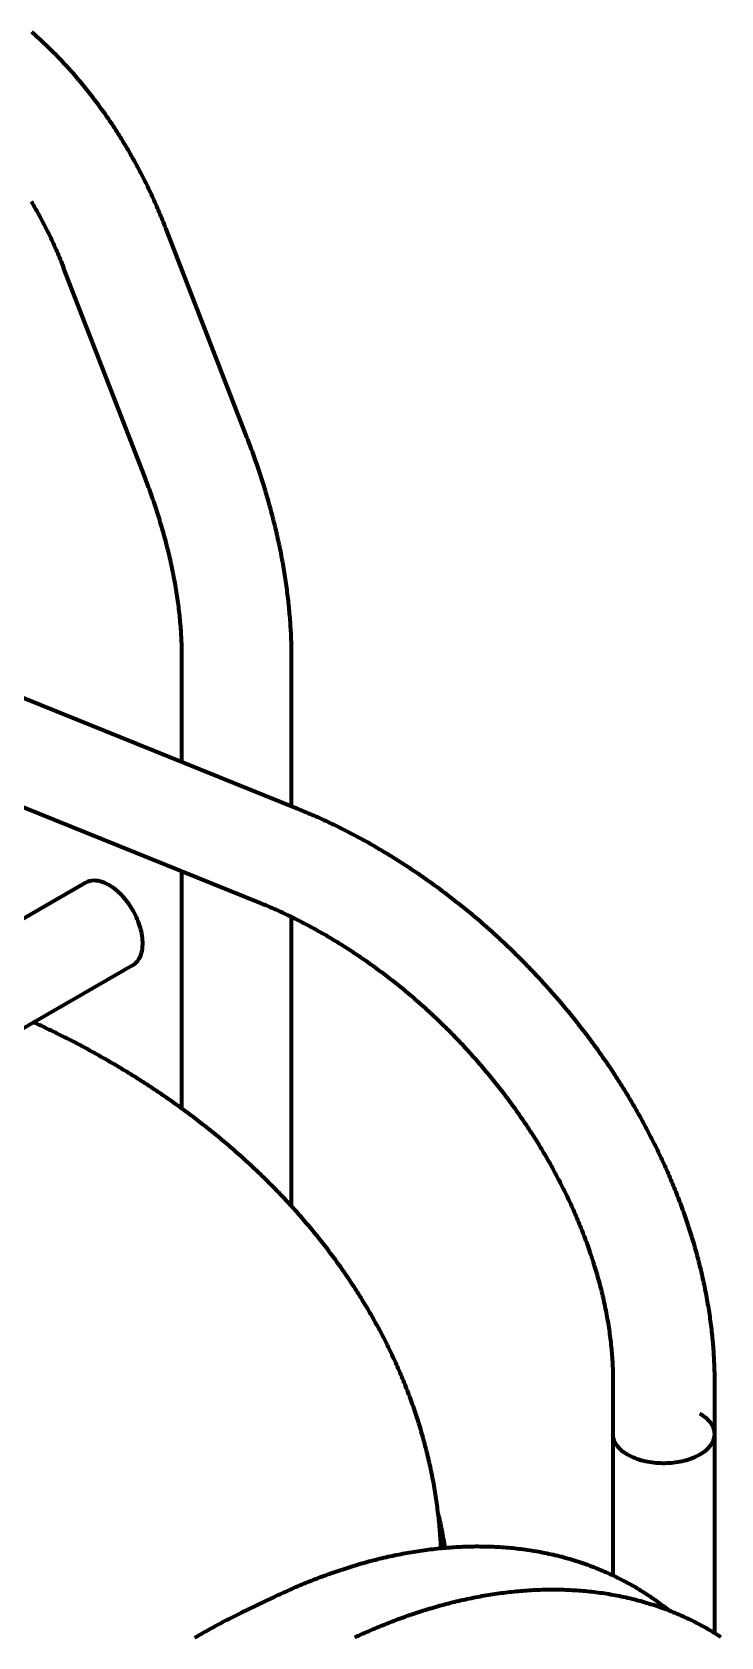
# Model space of a CAD drawing. Header units: millimetres. Extents: x 0 to 2382, y 0 to 420.
# Drawn here: x 335.87 to 351.82, y 129 to 166.19 of the extents above; entities that cross this region are included whole.
import ezdxf

# ---------------------------------------------------------------- set-up
doc = ezdxf.new("R2010")
doc.units = ezdxf.units.MM
doc.layers.add('01-VISIBLE', color=7, linetype='CONTINUOUS', lineweight=70)

msp = doc.modelspace()

# ---------------------------------------------------------------- linework, layer by layer
at = {"layer": '01-VISIBLE'}
for p, q in [((340.849, 156.802), (338.968, 161.65)), ((338.481, 155.884), (336.6, 160.732)), ((339.342, 149.281), (339.342, 151.713)), ((341.882, 148.254), (341.882, 151.713)), ((334.309, 151.318), (342.036, 148.191)), ((333.427, 149.139), (341.155, 146.013)), ((339.342, 141.245), (339.342, 146.746)), ((337.107, 146.477), (333.996, 144.681)), ((341.882, 138.98), (341.882, 145.688)), ((338.207, 144.572), (335.096, 142.776)), ((349.323, 134.926), (349.323, 133.703)), ((351.673, 134.926), (351.673, 133.703)), ((349.323, 133.703), (349.323, 130.431)), ((351.673, 133.703), (351.673, 129.097)), ((340.717, 129.563), (341.436, 129.91))]:
    msp.add_line(p, q, dxfattribs=at)
for points in [[(338.968, 161.65), (338.95, 161.697), (338.931, 161.744), (338.913, 161.79), (338.894, 161.836), (338.875, 161.883), (338.856, 161.929), (338.837, 161.975), (338.818, 162.021), (338.798, 162.067), (338.778, 162.113), (338.758, 162.159), (338.738, 162.205), (338.718, 162.251), (338.697, 162.296), (338.677, 162.342), (338.656, 162.387), (338.635, 162.433), (338.613, 162.478), (338.592, 162.523), (338.571, 162.568), (338.549, 162.613), (338.527, 162.658), (338.505, 162.703), (338.482, 162.748), (338.46, 162.793), (338.437, 162.837), (338.415, 162.882), (338.392, 162.926), (338.368, 162.97), (338.345, 163.015), (338.322, 163.059), (338.298, 163.103), (338.274, 163.147), (338.25, 163.191), (338.226, 163.234), (338.201, 163.278), (338.177, 163.322), (338.152, 163.365), (338.127, 163.408), (338.102, 163.452), (338.076, 163.495), (338.051, 163.538), (338.025, 163.581), (337.999, 163.624), (337.973, 163.666), (337.947, 163.709), (337.921, 163.751), (337.894, 163.794), (337.868, 163.836), (337.841, 163.878), (337.814, 163.92), (337.786, 163.962), (337.759, 164.004), (337.731, 164.046), (337.703, 164.087), (337.675, 164.129), (337.647, 164.17), (337.619, 164.211), (337.59, 164.252), (337.562, 164.293), (337.533, 164.334), (337.504, 164.375), (337.475, 164.415), (337.445, 164.456), (337.416, 164.496), (337.386, 164.536), (337.356, 164.577), (337.326, 164.616), (337.295, 164.656), (337.265, 164.696), (337.234, 164.735), (337.203, 164.775), (337.172, 164.814), (337.141, 164.853), (337.11, 164.892), (337.078, 164.931), (337.047, 164.97), (337.015, 165.008), (336.983, 165.047), (336.951, 165.085), (336.918, 165.123), (336.886, 165.161), (336.853, 165.199), (336.82, 165.236), (336.787, 165.274), (336.754, 165.311), (336.72, 165.348), (336.686, 165.386), (336.653, 165.422), (336.619, 165.459), (336.585, 165.496), (336.55, 165.532), (336.516, 165.568), (336.481, 165.604), (336.446, 165.64), (336.411, 165.676), (336.376, 165.712), (336.341, 165.747), (336.305, 165.782), (336.27, 165.817), (336.234, 165.852), (336.198, 165.887), (336.161, 165.921), (336.125, 165.956), (336.089, 165.99), (336.052, 166.024), (336.015, 166.058), (335.978, 166.091), (335.941, 166.125), (335.903, 166.158), (335.866, 166.191)], [(335.854, 162.263), (335.88, 162.22), (335.905, 162.176), (335.93, 162.133), (335.955, 162.09), (335.98, 162.046), (336.005, 162.002), (336.029, 161.958), (336.053, 161.914), (336.077, 161.87), (336.1, 161.826), (336.124, 161.782), (336.147, 161.737), (336.17, 161.693), (336.193, 161.648), (336.215, 161.603), (336.237, 161.558), (336.259, 161.513), (336.281, 161.468), (336.303, 161.423), (336.324, 161.377), (336.345, 161.332), (336.366, 161.286), (336.387, 161.241), (336.407, 161.195), (336.428, 161.149), (336.448, 161.103), (336.468, 161.057), (336.487, 161.011), (336.507, 160.964), (336.526, 160.918), (336.545, 160.872), (336.563, 160.825), (336.582, 160.778), (336.6, 160.732)], [(341.882, 151.713), (341.882, 151.764), (341.882, 151.814), (341.881, 151.864), (341.881, 151.914), (341.88, 151.964), (341.878, 152.015), (341.877, 152.065), (341.875, 152.115), (341.873, 152.165), (341.871, 152.215), (341.869, 152.266), (341.866, 152.316), (341.863, 152.366), (341.86, 152.416), (341.857, 152.466), (341.853, 152.516), (341.85, 152.566), (341.846, 152.616), (341.842, 152.666), (341.837, 152.716), (341.833, 152.766), (341.828, 152.816), (341.823, 152.866), (341.818, 152.916), (341.813, 152.966), (341.807, 153.016), (341.802, 153.066), (341.796, 153.116), (341.79, 153.166), (341.783, 153.215), (341.777, 153.265), (341.77, 153.315), (341.763, 153.365), (341.756, 153.414), (341.749, 153.464), (341.742, 153.514), (341.734, 153.563), (341.726, 153.613), (341.718, 153.663), (341.71, 153.712), (341.702, 153.762), (341.693, 153.811), (341.685, 153.861), (341.676, 153.91), (341.667, 153.959), (341.657, 154.009), (341.648, 154.058), (341.638, 154.107), (341.629, 154.157), (341.619, 154.206), (341.609, 154.255), (341.598, 154.304), (341.588, 154.353), (341.577, 154.402), (341.566, 154.451), (341.556, 154.5), (341.544, 154.549), (341.533, 154.598), (341.522, 154.647), (341.51, 154.696), (341.498, 154.745), (341.486, 154.794), (341.474, 154.842), (341.462, 154.891), (341.45, 154.94), (341.437, 154.988), (341.424, 155.037), (341.412, 155.085), (341.398, 155.134), (341.385, 155.182), (341.372, 155.231), (341.358, 155.279), (341.345, 155.327), (341.331, 155.376), (341.317, 155.424), (341.303, 155.472), (341.289, 155.52), (341.274, 155.568), (341.26, 155.616), (341.245, 155.664), (341.23, 155.712), (341.215, 155.76), (341.2, 155.808), (341.185, 155.856), (341.169, 155.904), (341.154, 155.952), (341.138, 155.999), (341.122, 156.047), (341.106, 156.094), (341.09, 156.142), (341.074, 156.189), (341.057, 156.237), (341.041, 156.284), (341.024, 156.332), (341.007, 156.379), (340.99, 156.426), (340.973, 156.473), (340.956, 156.52), (340.938, 156.568), (340.921, 156.615), (340.903, 156.662), (340.885, 156.709), (340.867, 156.755), (340.849, 156.802)], [(339.342, 151.713), (339.342, 151.764), (339.342, 151.814), (339.341, 151.865), (339.34, 151.915), (339.339, 151.965), (339.337, 152.016), (339.335, 152.066), (339.333, 152.116), (339.33, 152.167), (339.327, 152.217), (339.324, 152.267), (339.321, 152.317), (339.317, 152.368), (339.314, 152.418), (339.309, 152.468), (339.305, 152.518), (339.3, 152.568), (339.295, 152.619), (339.29, 152.669), (339.285, 152.719), (339.279, 152.769), (339.273, 152.819), (339.267, 152.869), (339.261, 152.919), (339.254, 152.969), (339.247, 153.019), (339.24, 153.068), (339.233, 153.118), (339.225, 153.168), (339.217, 153.218), (339.209, 153.268), (339.201, 153.317), (339.192, 153.367), (339.184, 153.417), (339.175, 153.466), (339.166, 153.516), (339.156, 153.565), (339.147, 153.615), (339.137, 153.664), (339.127, 153.713), (339.117, 153.763), (339.106, 153.812), (339.096, 153.861), (339.085, 153.91), (339.074, 153.96), (339.062, 154.009), (339.051, 154.058), (339.039, 154.107), (339.028, 154.156), (339.016, 154.205), (339.003, 154.254), (338.991, 154.302), (338.978, 154.351), (338.966, 154.4), (338.953, 154.449), (338.939, 154.497), (338.926, 154.546), (338.913, 154.594), (338.899, 154.643), (338.885, 154.691), (338.871, 154.739), (338.857, 154.788), (338.842, 154.836), (338.828, 154.884), (338.813, 154.932), (338.798, 154.981), (338.783, 155.029), (338.767, 155.077), (338.752, 155.124), (338.736, 155.172), (338.72, 155.22), (338.704, 155.268), (338.688, 155.316), (338.672, 155.363), (338.655, 155.411), (338.639, 155.458), (338.622, 155.506), (338.605, 155.553), (338.588, 155.601), (338.57, 155.648), (338.553, 155.695), (338.535, 155.742), (338.517, 155.789), (338.499, 155.837), (338.481, 155.884)], [(342.036, 148.191), (342.083, 148.172), (342.129, 148.153), (342.175, 148.134), (342.222, 148.115), (342.268, 148.095), (342.314, 148.075), (342.36, 148.056), (342.406, 148.035), (342.452, 148.015), (342.497, 147.995), (342.543, 147.974), (342.589, 147.953), (342.634, 147.933), (342.68, 147.911), (342.725, 147.89), (342.77, 147.869), (342.816, 147.847), (342.861, 147.826), (342.906, 147.804), (342.951, 147.782), (342.996, 147.759), (343.041, 147.737), (343.085, 147.715), (343.13, 147.692), (343.175, 147.669), (343.219, 147.646), (343.264, 147.623), (343.308, 147.6), (343.352, 147.576), (343.397, 147.553), (343.441, 147.529), (343.485, 147.505), (343.529, 147.481), (343.573, 147.457), (343.616, 147.432), (343.66, 147.408), (343.704, 147.383), (343.747, 147.358), (343.791, 147.334), (343.834, 147.308), (343.878, 147.283), (343.921, 147.258), (343.964, 147.232), (344.007, 147.207), (344.05, 147.181), (344.093, 147.155), (344.136, 147.129), (344.178, 147.103), (344.221, 147.076), (344.264, 147.05), (344.306, 147.023), (344.348, 146.997), (344.391, 146.97), (344.433, 146.943), (344.475, 146.915), (344.517, 146.888), (344.559, 146.861), (344.601, 146.833), (344.643, 146.805), (344.684, 146.778), (344.726, 146.75), (344.767, 146.721), (344.809, 146.693), (344.85, 146.665), (344.891, 146.636), (344.932, 146.608), (344.973, 146.579), (345.014, 146.55), (345.055, 146.521), (345.096, 146.492), (345.137, 146.463), (345.177, 146.433), (345.218, 146.404), (345.258, 146.374), (345.298, 146.344), (345.339, 146.314), (345.379, 146.284), (345.419, 146.254), (345.459, 146.224), (345.499, 146.194), (345.538, 146.163), (345.578, 146.132), (345.618, 146.102), (345.657, 146.071), (345.696, 146.04), (345.736, 146.009), (345.775, 145.977), (345.814, 145.946), (345.853, 145.915), (345.892, 145.883), (345.931, 145.851), (345.969, 145.82), (346.008, 145.788), (346.047, 145.756), (346.085, 145.723), (346.123, 145.691), (346.162, 145.659), (346.2, 145.626), (346.238, 145.594), (346.276, 145.561), (346.314, 145.528), (346.351, 145.495), (346.389, 145.462), (346.426, 145.429), (346.464, 145.395), (346.501, 145.362), (346.539, 145.328), (346.576, 145.295), (346.613, 145.261), (346.65, 145.227), (346.686, 145.193), (346.723, 145.159), (346.76, 145.125), (346.796, 145.091), (346.833, 145.056), (346.869, 145.022), (346.905, 144.987), (346.942, 144.952), (346.978, 144.918), (347.013, 144.883), (347.049, 144.848), (347.085, 144.812), (347.121, 144.777), (347.156, 144.742), (347.192, 144.706), (347.227, 144.671), (347.262, 144.635), (347.297, 144.599), (347.332, 144.563), (347.367, 144.527), (347.402, 144.491), (347.436, 144.455), (347.471, 144.419), (347.505, 144.382), (347.54, 144.346), (347.574, 144.309), (347.608, 144.273), (347.642, 144.236), (347.676, 144.199), (347.71, 144.162), (347.744, 144.125), (347.777, 144.088), (347.811, 144.05), (347.844, 144.013), (347.877, 143.976), (347.911, 143.938), (347.944, 143.9), (347.976, 143.862), (348.009, 143.825), (348.042, 143.787), (348.075, 143.749), (348.107, 143.71), (348.139, 143.672), (348.172, 143.634), (348.204, 143.595), (348.236, 143.557), (348.268, 143.518), (348.3, 143.479), (348.331, 143.441), (348.363, 143.402), (348.394, 143.363), (348.426, 143.324), (348.457, 143.284), (348.488, 143.245), (348.519, 143.206), (348.55, 143.166), (348.581, 143.127), (348.611, 143.087), (348.642, 143.047), (348.672, 143.007), (348.702, 142.967), (348.733, 142.927), (348.763, 142.887), (348.793, 142.847), (348.822, 142.807), (348.852, 142.766), (348.882, 142.726), (348.911, 142.685), (348.94, 142.645), (348.97, 142.604), (348.999, 142.563), (349.028, 142.522), (349.056, 142.481), (349.085, 142.44), (349.114, 142.399), (349.142, 142.358), (349.171, 142.317), (349.199, 142.275), (349.227, 142.234), (349.255, 142.192), (349.283, 142.15), (349.31, 142.109), (349.338, 142.067), (349.365, 142.025), (349.393, 141.983), (349.42, 141.941), (349.447, 141.898), (349.474, 141.856), (349.501, 141.814), (349.527, 141.771), (349.554, 141.729), (349.58, 141.686), (349.606, 141.644), (349.633, 141.601), (349.659, 141.558), (349.684, 141.515), (349.71, 141.472), (349.736, 141.429), (349.761, 141.386), (349.787, 141.343), (349.812, 141.299), (349.837, 141.256), (349.862, 141.212), (349.886, 141.169), (349.911, 141.125), (349.936, 141.081), (349.96, 141.038), (349.984, 140.994), (350.008, 140.95), (350.032, 140.906), (350.056, 140.862), (350.08, 140.818), (350.103, 140.773), (350.127, 140.729), (350.15, 140.685), (350.173, 140.64), (350.196, 140.595), (350.219, 140.551), (350.241, 140.506), (350.264, 140.461), (350.286, 140.416), (350.308, 140.372), (350.33, 140.327), (350.352, 140.281), (350.374, 140.236), (350.396, 140.191), (350.417, 140.146), (350.438, 140.1), (350.459, 140.055), (350.48, 140.01), (350.501, 139.964), (350.522, 139.918), (350.543, 139.873), (350.563, 139.827), (350.583, 139.781), (350.603, 139.735), (350.623, 139.689), (350.643, 139.643), (350.662, 139.597), (350.682, 139.551), (350.701, 139.504), (350.72, 139.458), (350.739, 139.412), (350.758, 139.365), (350.777, 139.319), (350.795, 139.272), (350.813, 139.225), (350.831, 139.179), (350.849, 139.132), (350.867, 139.085), (350.885, 139.038), (350.902, 138.991), (350.92, 138.944), (350.937, 138.897), (350.954, 138.85), (350.97, 138.803), (350.987, 138.755), (351.003, 138.708), (351.02, 138.661), (351.036, 138.613), (351.052, 138.566), (351.067, 138.518), (351.083, 138.47), (351.098, 138.423), (351.113, 138.375), (351.128, 138.327), (351.143, 138.279), (351.158, 138.231), (351.172, 138.183), (351.187, 138.135), (351.201, 138.087), (351.215, 138.039), (351.228, 137.991), (351.242, 137.943), (351.255, 137.894), (351.268, 137.846), (351.281, 137.797), (351.294, 137.749), (351.307, 137.701), (351.319, 137.652), (351.331, 137.603), (351.343, 137.555), (351.355, 137.506), (351.367, 137.457), (351.378, 137.408), (351.389, 137.36), (351.4, 137.311), (351.411, 137.262), (351.422, 137.213), (351.432, 137.164), (351.442, 137.115), (351.452, 137.066), (351.462, 137.016), (351.472, 136.967), (351.481, 136.918), (351.49, 136.869), (351.499, 136.819), (351.508, 136.77), (351.516, 136.721), (351.525, 136.671), (351.533, 136.622), (351.541, 136.572), (351.548, 136.523), (351.556, 136.473), (351.563, 136.424), (351.57, 136.374), (351.577, 136.324), (351.584, 136.275), (351.59, 136.225), (351.596, 136.175), (351.602, 136.126), (351.608, 136.076), (351.613, 136.026), (351.618, 135.976), (351.623, 135.926), (351.628, 135.876), (351.633, 135.826), (351.637, 135.776), (351.641, 135.727), (351.645, 135.677), (351.648, 135.627), (351.652, 135.577), (351.655, 135.527), (351.658, 135.476), (351.66, 135.426), (351.663, 135.376), (351.665, 135.326), (351.667, 135.276), (351.668, 135.226), (351.67, 135.176), (351.671, 135.126), (351.672, 135.076), (351.672, 135.026), (351.673, 134.976), (351.673, 134.926)], [(337.549, 146.476), (337.501, 146.494), (337.453, 146.509), (337.403, 146.52), (337.352, 146.527), (337.302, 146.529), (337.251, 146.525), (337.201, 146.515), (337.153, 146.499), (337.107, 146.477)], [(338.207, 144.572), (338.249, 144.6), (338.286, 144.633), (338.319, 144.671), (338.348, 144.713), (338.372, 144.757), (338.391, 144.804), (338.407, 144.852), (338.418, 144.901), (338.427, 144.95), (338.432, 145), (338.435, 145.051), (338.435, 145.101), (338.432, 145.151), (338.428, 145.201), (338.421, 145.251), (338.413, 145.301), (338.403, 145.35), (338.391, 145.399), (338.377, 145.448), (338.362, 145.496), (338.346, 145.544), (338.328, 145.591), (338.309, 145.637), (338.289, 145.683), (338.267, 145.729), (338.245, 145.774), (338.221, 145.818), (338.195, 145.862), (338.169, 145.905), (338.142, 145.947), (338.113, 145.988), (338.084, 146.029), (338.053, 146.069), (338.021, 146.108), (337.988, 146.146), (337.954, 146.183), (337.919, 146.219), (337.882, 146.254), (337.845, 146.288), (337.806, 146.32), (337.766, 146.351), (337.725, 146.38), (337.683, 146.407), (337.639, 146.433), (337.595, 146.456), (337.549, 146.476)], [(341.155, 146.013), (341.201, 145.994), (341.248, 145.975), (341.294, 145.956), (341.34, 145.936), (341.386, 145.917), (341.432, 145.897), (341.477, 145.877), (341.523, 145.856), (341.569, 145.836), (341.614, 145.815), (341.66, 145.794), (341.705, 145.773), (341.75, 145.752), (341.795, 145.73), (341.84, 145.709), (341.885, 145.687), (341.93, 145.665), (341.975, 145.642), (342.02, 145.62), (342.064, 145.597), (342.109, 145.575), (342.153, 145.552), (342.198, 145.528), (342.242, 145.505), (342.286, 145.482), (342.33, 145.458), (342.374, 145.434), (342.418, 145.41), (342.462, 145.386), (342.505, 145.361), (342.549, 145.337), (342.592, 145.312), (342.636, 145.287), (342.679, 145.262), (342.722, 145.237), (342.765, 145.211), (342.808, 145.186), (342.851, 145.16), (342.894, 145.134), (342.936, 145.108), (342.979, 145.082), (343.021, 145.055), (343.064, 145.029), (343.106, 145.002), (343.148, 144.975), (343.19, 144.948), (343.232, 144.921), (343.274, 144.893), (343.316, 144.866), (343.357, 144.838), (343.399, 144.81), (343.44, 144.782), (343.481, 144.754), (343.523, 144.726), (343.564, 144.697), (343.605, 144.668), (343.646, 144.64), (343.686, 144.611), (343.727, 144.582), (343.768, 144.553), (343.808, 144.523), (343.849, 144.494), (343.889, 144.464), (343.929, 144.434), (343.969, 144.404), (344.009, 144.374), (344.049, 144.344), (344.089, 144.314), (344.128, 144.283), (344.168, 144.252), (344.207, 144.222), (344.246, 144.191), (344.286, 144.16), (344.325, 144.128), (344.364, 144.097), (344.402, 144.065), (344.441, 144.034), (344.48, 144.002), (344.518, 143.97), (344.557, 143.938), (344.595, 143.906), (344.633, 143.874), (344.671, 143.841), (344.709, 143.809), (344.747, 143.776), (344.785, 143.743), (344.822, 143.71), (344.86, 143.677), (344.897, 143.644), (344.934, 143.611), (344.972, 143.577), (345.009, 143.543), (345.045, 143.51), (345.082, 143.476), (345.119, 143.442), (345.156, 143.408), (345.192, 143.374), (345.228, 143.339), (345.265, 143.305), (345.301, 143.27), (345.337, 143.235), (345.372, 143.2), (345.408, 143.165), (345.444, 143.13), (345.479, 143.095), (345.515, 143.06), (345.55, 143.024), (345.585, 142.989), (345.62, 142.953), (345.655, 142.917), (345.69, 142.881), (345.724, 142.845), (345.759, 142.809), (345.793, 142.773), (345.828, 142.736), (345.862, 142.7), (345.896, 142.663), (345.93, 142.626), (345.963, 142.59), (345.997, 142.553), (346.031, 142.515), (346.064, 142.478), (346.097, 142.441), (346.13, 142.404), (346.163, 142.366), (346.196, 142.328), (346.229, 142.291), (346.262, 142.253), (346.294, 142.215), (346.327, 142.177), (346.359, 142.138), (346.391, 142.1), (346.423, 142.062), (346.455, 142.023), (346.487, 141.984), (346.518, 141.946), (346.55, 141.907), (346.581, 141.868), (346.612, 141.829), (346.643, 141.789), (346.674, 141.75), (346.705, 141.711), (346.735, 141.671), (346.766, 141.632), (346.796, 141.592), (346.827, 141.552), (346.857, 141.512), (346.887, 141.472), (346.916, 141.432), (346.946, 141.392), (346.976, 141.351), (347.005, 141.311), (347.034, 141.27), (347.063, 141.23), (347.092, 141.189), (347.121, 141.148), (347.15, 141.107), (347.178, 141.066), (347.207, 141.025), (347.235, 140.984), (347.263, 140.942), (347.291, 140.901), (347.319, 140.859), (347.347, 140.817), (347.374, 140.776), (347.402, 140.734), (347.429, 140.692), (347.456, 140.65), (347.483, 140.608), (347.51, 140.566), (347.536, 140.523), (347.563, 140.481), (347.589, 140.438), (347.615, 140.396), (347.641, 140.353), (347.667, 140.31), (347.693, 140.267), (347.718, 140.224), (347.743, 140.181), (347.769, 140.138), (347.794, 140.095), (347.819, 140.051), (347.843, 140.008), (347.868, 139.964), (347.892, 139.921), (347.917, 139.877), (347.941, 139.833), (347.965, 139.789), (347.988, 139.745), (348.012, 139.701), (348.035, 139.657), (348.058, 139.612), (348.082, 139.568), (348.104, 139.524), (348.127, 139.479), (348.15, 139.434), (348.172, 139.39), (348.194, 139.345), (348.216, 139.3), (348.238, 139.255), (348.26, 139.21), (348.281, 139.165), (348.303, 139.12), (348.324, 139.074), (348.345, 139.029), (348.366, 138.983), (348.386, 138.938), (348.407, 138.892), (348.427, 138.846), (348.447, 138.801), (348.467, 138.755), (348.486, 138.709), (348.506, 138.663), (348.525, 138.617), (348.544, 138.57), (348.563, 138.524), (348.582, 138.478), (348.6, 138.431), (348.619, 138.385), (348.637, 138.338), (348.655, 138.291), (348.673, 138.245), (348.69, 138.198), (348.707, 138.151), (348.724, 138.104), (348.741, 138.057), (348.758, 138.01), (348.775, 137.963), (348.791, 137.915), (348.807, 137.868), (348.823, 137.821), (348.838, 137.773), (348.854, 137.725), (348.869, 137.678), (348.884, 137.63), (348.899, 137.582), (348.913, 137.535), (348.928, 137.487), (348.942, 137.439), (348.956, 137.391), (348.969, 137.342), (348.983, 137.294), (348.996, 137.246), (349.009, 137.198), (349.022, 137.149), (349.034, 137.101), (349.047, 137.053), (349.059, 137.004), (349.07, 136.955), (349.082, 136.907), (349.093, 136.858), (349.104, 136.809), (349.115, 136.76), (349.126, 136.712), (349.136, 136.663), (349.146, 136.614), (349.156, 136.565), (349.165, 136.516), (349.175, 136.466), (349.184, 136.417), (349.193, 136.368), (349.201, 136.319), (349.209, 136.269), (349.217, 136.22), (349.225, 136.171), (349.232, 136.121), (349.24, 136.072), (349.246, 136.022), (349.253, 135.973), (349.259, 135.923), (349.265, 135.873), (349.271, 135.824), (349.277, 135.774), (349.282, 135.724), (349.287, 135.674), (349.291, 135.625), (349.295, 135.575), (349.299, 135.525), (349.303, 135.475), (349.306, 135.425), (349.31, 135.375), (349.312, 135.325), (349.315, 135.275), (349.317, 135.225), (349.319, 135.175), (349.32, 135.126), (349.321, 135.076), (349.322, 135.026), (349.323, 134.976), (349.323, 134.926)], [(345.343, 131.061), (345.34, 131.111), (345.337, 131.161), (345.335, 131.211), (345.331, 131.26), (345.328, 131.31), (345.324, 131.36), (345.321, 131.41), (345.317, 131.46), (345.312, 131.51), (345.308, 131.56), (345.303, 131.61), (345.298, 131.659), (345.293, 131.709), (345.288, 131.759), (345.282, 131.809), (345.277, 131.858), (345.271, 131.908), (345.264, 131.958), (345.258, 132.007), (345.251, 132.057), (345.245, 132.106), (345.237, 132.156), (345.23, 132.205), (345.223, 132.255), (345.215, 132.304), (345.207, 132.354), (345.199, 132.403), (345.19, 132.452), (345.182, 132.502), (345.173, 132.551), (345.164, 132.6), (345.155, 132.649), (345.145, 132.698), (345.136, 132.747), (345.126, 132.796), (345.116, 132.845), (345.105, 132.894), (345.095, 132.943), (345.084, 132.992), (345.073, 133.041), (345.062, 133.09), (345.051, 133.139), (345.039, 133.187), (345.028, 133.236), (345.016, 133.284), (345.003, 133.333), (344.991, 133.381), (344.978, 133.43), (344.966, 133.478), (344.953, 133.527), (344.94, 133.575), (344.926, 133.623), (344.913, 133.671), (344.899, 133.719), (344.885, 133.767), (344.871, 133.815), (344.856, 133.863), (344.841, 133.911), (344.827, 133.959), (344.812, 134.007), (344.796, 134.054), (344.781, 134.102), (344.765, 134.149), (344.75, 134.197), (344.734, 134.244), (344.717, 134.292), (344.701, 134.339), (344.684, 134.386), (344.668, 134.433), (344.651, 134.48), (344.634, 134.527), (344.616, 134.574), (344.599, 134.621), (344.581, 134.668), (344.563, 134.714), (344.545, 134.761), (344.527, 134.808), (344.508, 134.854), (344.489, 134.9), (344.47, 134.947), (344.451, 134.993), (344.432, 135.039), (344.413, 135.085), (344.393, 135.131), (344.373, 135.177), (344.353, 135.223), (344.333, 135.269), (344.313, 135.315), (344.292, 135.36), (344.271, 135.406), (344.251, 135.451), (344.229, 135.497), (344.208, 135.542), (344.187, 135.587), (344.165, 135.632), (344.143, 135.677), (344.121, 135.722), (344.099, 135.767), (344.077, 135.812), (344.054, 135.857), (344.032, 135.901), (344.009, 135.946), (343.986, 135.99), (343.963, 136.034), (343.939, 136.079), (343.916, 136.123), (343.892, 136.167), (343.868, 136.211), (343.844, 136.255), (343.82, 136.299), (343.796, 136.342), (343.771, 136.386), (343.747, 136.429), (343.722, 136.473), (343.697, 136.516), (343.672, 136.559), (343.646, 136.603), (343.621, 136.646), (343.595, 136.689), (343.569, 136.731), (343.543, 136.774), (343.517, 136.817), (343.491, 136.859), (343.465, 136.902), (343.438, 136.944), (343.411, 136.987), (343.384, 137.029), (343.357, 137.071), (343.33, 137.113), (343.303, 137.155), (343.275, 137.196), (343.248, 137.238), (343.22, 137.28), (343.192, 137.321), (343.164, 137.363), (343.135, 137.404), (343.107, 137.445), (343.078, 137.486), (343.05, 137.527), (343.021, 137.568), (342.992, 137.609), (342.963, 137.649), (342.933, 137.69), (342.904, 137.73), (342.874, 137.771), (342.845, 137.811), (342.815, 137.851), (342.785, 137.891), (342.755, 137.931), (342.725, 137.971), (342.694, 138.011), (342.664, 138.05), (342.633, 138.09), (342.602, 138.129), (342.571, 138.169), (342.54, 138.208), (342.509, 138.247), (342.478, 138.286), (342.446, 138.325), (342.415, 138.364), (342.383, 138.402), (342.351, 138.441), (342.319, 138.48), (342.287, 138.518), (342.255, 138.556), (342.222, 138.594), (342.19, 138.632), (342.157, 138.67), (342.125, 138.708), (342.092, 138.746), (342.059, 138.783), (342.026, 138.821), (341.992, 138.858), (341.959, 138.896), (341.926, 138.933), (341.892, 138.97), (341.858, 139.007), (341.824, 139.044), (341.791, 139.081), (341.756, 139.117), (341.722, 139.154), (341.688, 139.19), (341.654, 139.226), (341.619, 139.263), (341.584, 139.299), (341.55, 139.335), (341.515, 139.371), (341.48, 139.406), (341.445, 139.442), (341.409, 139.478), (341.374, 139.513), (341.339, 139.548), (341.303, 139.584), (341.268, 139.619), (341.232, 139.654), (341.196, 139.689), (341.16, 139.723), (341.124, 139.758), (341.088, 139.793), (341.051, 139.827), (341.015, 139.861), (340.979, 139.896), (340.942, 139.93), (340.905, 139.964), (340.868, 139.998), (340.832, 140.031), (340.795, 140.065), (340.757, 140.099), (340.72, 140.132), (340.683, 140.165), (340.646, 140.199), (340.608, 140.232), (340.57, 140.265), (340.533, 140.298), (340.495, 140.33), (340.457, 140.363), (340.419, 140.396), (340.381, 140.428), (340.343, 140.46), (340.305, 140.493), (340.266, 140.525), (340.228, 140.557), (340.189, 140.589), (340.151, 140.62), (340.112, 140.652), (340.073, 140.684), (340.034, 140.715), (339.995, 140.746), (339.956, 140.778), (339.917, 140.809), (339.878, 140.84), (339.838, 140.871), (339.799, 140.901), (339.759, 140.932), (339.72, 140.963), (339.68, 140.993), (339.64, 141.023), (339.6, 141.054), (339.56, 141.084), (339.52, 141.114), (339.48, 141.144), (339.44, 141.173), (339.4, 141.203), (339.359, 141.233), (339.319, 141.262), (339.278, 141.292), (339.238, 141.321), (339.197, 141.35), (339.156, 141.379), (339.116, 141.408), (339.075, 141.437), (339.034, 141.465), (338.993, 141.494), (338.951, 141.522), (338.91, 141.551), (338.869, 141.579), (338.828, 141.607), (338.786, 141.635), (338.745, 141.663), (338.703, 141.691), (338.661, 141.718), (338.62, 141.746), (338.578, 141.774), (338.536, 141.801), (338.494, 141.828), (338.452, 141.855), (338.41, 141.882), (338.368, 141.909), (338.325, 141.936), (338.283, 141.963), (338.241, 141.989), (338.198, 142.016), (338.156, 142.042), (338.113, 142.069), (338.071, 142.095), (338.028, 142.121), (337.985, 142.147), (337.942, 142.172), (337.899, 142.198), (337.856, 142.224), (337.813, 142.249), (337.77, 142.275), (337.727, 142.3), (337.684, 142.325), (337.641, 142.35), (337.597, 142.375), (337.554, 142.4), (337.51, 142.425), (337.467, 142.449), (337.423, 142.474), (337.379, 142.498), (337.336, 142.523), (337.292, 142.547), (337.248, 142.571), (337.204, 142.595), (337.16, 142.619), (337.116, 142.643), (337.072, 142.666), (337.028, 142.69), (336.984, 142.713), (336.94, 142.737), (336.895, 142.76), (336.851, 142.783), (336.806, 142.806), (336.762, 142.829), (336.717, 142.852), (336.673, 142.874), (336.628, 142.897), (336.583, 142.919), (336.539, 142.942), (336.494, 142.964), (336.449, 142.986), (336.404, 143.008), (336.359, 143.03), (336.314, 143.052), (336.269, 143.074), (336.224, 143.095), (336.179, 143.117), (336.134, 143.138), (336.088, 143.16), (336.043, 143.181), (335.998, 143.202), (335.952, 143.223), (335.907, 143.244)], [(351.329, 134.182), (351.373, 134.155), (351.415, 134.126), (351.456, 134.095), (351.495, 134.061), (351.532, 134.025), (351.565, 133.986), (351.596, 133.944), (351.622, 133.9), (351.643, 133.853), (351.659, 133.804), (351.669, 133.754), (351.673, 133.703)], [(351.673, 133.703), (351.67, 133.652), (351.66, 133.603), (351.645, 133.555), (351.624, 133.509), (351.599, 133.466), (351.57, 133.425), (351.538, 133.387), (351.503, 133.351), (351.465, 133.317), (351.426, 133.286), (351.384, 133.257), (351.342, 133.231), (351.298, 133.206), (351.254, 133.183), (351.208, 133.162), (351.162, 133.143), (351.115, 133.125), (351.067, 133.109), (351.019, 133.094), (350.97, 133.081), (350.921, 133.07), (350.872, 133.06), (350.823, 133.051), (350.773, 133.043), (350.723, 133.037), (350.673, 133.032), (350.623, 133.028), (350.573, 133.026), (350.523, 133.024), (350.473, 133.024), (350.422, 133.026), (350.372, 133.028), (350.322, 133.032), (350.272, 133.037), (350.222, 133.043), (350.173, 133.051), (350.123, 133.06), (350.074, 133.07), (350.025, 133.081), (349.977, 133.094), (349.929, 133.109), (349.881, 133.125), (349.834, 133.143), (349.788, 133.162), (349.742, 133.183), (349.697, 133.206), (349.654, 133.231), (349.611, 133.257), (349.57, 133.286), (349.531, 133.317), (349.493, 133.351), (349.458, 133.387), (349.426, 133.425), (349.396, 133.466), (349.371, 133.509), (349.351, 133.555), (349.335, 133.603), (349.326, 133.652), (349.323, 133.703)], [(351.673, 133.703), (351.67, 133.652), (351.66, 133.603), (351.645, 133.555), (351.624, 133.509), (351.599, 133.466), (351.57, 133.425), (351.538, 133.387), (351.503, 133.351), (351.465, 133.317), (351.426, 133.286), (351.384, 133.257), (351.342, 133.231), (351.298, 133.206), (351.254, 133.183), (351.208, 133.162), (351.162, 133.143), (351.115, 133.125), (351.067, 133.109), (351.019, 133.094), (350.97, 133.081), (350.921, 133.07), (350.872, 133.06), (350.823, 133.051), (350.773, 133.043), (350.723, 133.037), (350.673, 133.032), (350.623, 133.028), (350.573, 133.026), (350.523, 133.024), (350.473, 133.024), (350.422, 133.026), (350.372, 133.028), (350.322, 133.032), (350.272, 133.037), (350.222, 133.043), (350.173, 133.051), (350.123, 133.06), (350.074, 133.07), (350.025, 133.081), (349.977, 133.094), (349.929, 133.109), (349.881, 133.125), (349.834, 133.143), (349.788, 133.162), (349.742, 133.183), (349.697, 133.206), (349.654, 133.231), (349.611, 133.257), (349.57, 133.286), (349.531, 133.317), (349.493, 133.351), (349.458, 133.387), (349.426, 133.425), (349.396, 133.466), (349.371, 133.509), (349.351, 133.555), (349.335, 133.603), (349.326, 133.652), (349.323, 133.703)], [(345.434, 131.069), (345.427, 131.12), (345.419, 131.171), (345.411, 131.222), (345.403, 131.273), (345.394, 131.323), (345.385, 131.374), (345.376, 131.425), (345.366, 131.475), (345.356, 131.526), (345.345, 131.576), (345.334, 131.626), (345.323, 131.677), (345.311, 131.727), (345.299, 131.777), (345.287, 131.827), (345.274, 131.877)], [(341.436, 129.91), (341.482, 129.932), (341.527, 129.954), (341.572, 129.975), (341.617, 129.996), (341.663, 130.017), (341.708, 130.038), (341.754, 130.059), (341.799, 130.079), (341.845, 130.1), (341.891, 130.12), (341.936, 130.14), (341.982, 130.16), (342.028, 130.18), (342.074, 130.199), (342.12, 130.219), (342.166, 130.238), (342.213, 130.257), (342.259, 130.276), (342.305, 130.294), (342.352, 130.313), (342.398, 130.331), (342.445, 130.35), (342.492, 130.367), (342.538, 130.385), (342.585, 130.403), (342.632, 130.42), (342.679, 130.438), (342.726, 130.455), (342.773, 130.472), (342.82, 130.488), (342.868, 130.505), (342.915, 130.521), (342.962, 130.537), (343.01, 130.553), (343.057, 130.569), (343.105, 130.584), (343.152, 130.6), (343.2, 130.615), (343.248, 130.63), (343.295, 130.644), (343.343, 130.659), (343.391, 130.673), (343.439, 130.687), (343.487, 130.701), (343.535, 130.715), (343.584, 130.728), (343.632, 130.742), (343.68, 130.755), (343.728, 130.768), (343.777, 130.78), (343.825, 130.793), (343.874, 130.805), (343.922, 130.817), (343.971, 130.829), (344.02, 130.84), (344.068, 130.851), (344.117, 130.863), (344.166, 130.873), (344.215, 130.884), (344.264, 130.894), (344.313, 130.905), (344.362, 130.915), (344.411, 130.924), (344.46, 130.934), (344.509, 130.943), (344.558, 130.952), (344.607, 130.961), (344.657, 130.969), (344.706, 130.977), (344.755, 130.985), (344.805, 130.993), (344.854, 131.001), (344.904, 131.008), (344.953, 131.015), (345.003, 131.022), (345.053, 131.028), (345.102, 131.034), (345.152, 131.04), (345.202, 131.046), (345.251, 131.051), (345.301, 131.057), (345.351, 131.061), (345.401, 131.066), (345.45, 131.07), (345.5, 131.075), (345.55, 131.078), (345.6, 131.082), (345.65, 131.085), (345.7, 131.088), (345.75, 131.091), (345.8, 131.093), (345.85, 131.096), (345.9, 131.097), (345.95, 131.099), (346, 131.1), (346.05, 131.101), (346.1, 131.102), (346.15, 131.103), (346.2, 131.103), (346.25, 131.102), (346.3, 131.102), (346.35, 131.101), (346.4, 131.1), (346.45, 131.099), (346.5, 131.097), (346.55, 131.095), (346.6, 131.093), (346.65, 131.09), (346.7, 131.087), (346.749, 131.084), (346.799, 131.081), (346.849, 131.077), (346.899, 131.073), (346.949, 131.068), (346.999, 131.064), (347.048, 131.058), (347.098, 131.053), (347.148, 131.047), (347.198, 131.041), (347.247, 131.035), (347.297, 131.028), (347.346, 131.021), (347.396, 131.014), (347.445, 131.006), (347.494, 130.998), (347.544, 130.99), (347.593, 130.981), (347.642, 130.972), (347.691, 130.963), (347.74, 130.953), (347.789, 130.943), (347.838, 130.932), (347.887, 130.922), (347.936, 130.911), (347.985, 130.899), (348.033, 130.888), (348.082, 130.875), (348.13, 130.863), (348.179, 130.85), (348.227, 130.837), (348.275, 130.824), (348.323, 130.81), (348.371, 130.796), (348.419, 130.781), (348.467, 130.766), (348.514, 130.751), (348.562, 130.736), (348.609, 130.72), (348.657, 130.704), (348.704, 130.687), (348.751, 130.67), (348.798, 130.653), (348.845, 130.635), (348.891, 130.617), (348.938, 130.599), (348.984, 130.58), (349.031, 130.561), (349.077, 130.542), (349.123, 130.522), (349.169, 130.502), (349.214, 130.482), (349.26, 130.461), (349.305, 130.44), (349.35, 130.418), (349.395, 130.397), (349.44, 130.375), (349.485, 130.352), (349.529, 130.329), (349.574, 130.306), (349.618, 130.283), (349.662, 130.259), (349.706, 130.235), (349.749, 130.21), (349.793, 130.185), (349.836, 130.16), (349.879, 130.135), (349.922, 130.109), (349.964, 130.082), (350.007, 130.056), (350.049, 130.029), (350.091, 130.002), (350.133, 129.975), (350.174, 129.947), (350.216, 129.919), (350.257, 129.89), (350.298, 129.861), (350.338, 129.832), (350.379, 129.803), (350.419, 129.773), (350.459, 129.743), (350.499, 129.713), (350.538, 129.682), (350.578, 129.651), (350.617, 129.62)], [(343.35, 128.996), (343.395, 129.017), (343.44, 129.038), (343.486, 129.059), (343.531, 129.079), (343.577, 129.1), (343.623, 129.12), (343.669, 129.14), (343.715, 129.16), (343.761, 129.179), (343.807, 129.199), (343.853, 129.218), (343.899, 129.238), (343.945, 129.257), (343.991, 129.276), (344.038, 129.294), (344.084, 129.313), (344.131, 129.331), (344.177, 129.349), (344.224, 129.367), (344.271, 129.385), (344.318, 129.403), (344.364, 129.42), (344.411, 129.437), (344.458, 129.454), (344.505, 129.471), (344.553, 129.488), (344.6, 129.504), (344.647, 129.521), (344.694, 129.537), (344.742, 129.553), (344.789, 129.569), (344.837, 129.584), (344.884, 129.599), (344.932, 129.615), (344.98, 129.629), (345.028, 129.644), (345.076, 129.659), (345.123, 129.673), (345.171, 129.687), (345.219, 129.701), (345.268, 129.715), (345.316, 129.728), (345.364, 129.741), (345.412, 129.755), (345.461, 129.767), (345.509, 129.78), (345.557, 129.792), (345.606, 129.805), (345.654, 129.817), (345.703, 129.828), (345.752, 129.84), (345.8, 129.851), (345.849, 129.862), (345.898, 129.873), (345.947, 129.884), (345.996, 129.894), (346.045, 129.904), (346.094, 129.914), (346.143, 129.924), (346.192, 129.933), (346.241, 129.943), (346.29, 129.952), (346.34, 129.96), (346.389, 129.969), (346.438, 129.977), (346.488, 129.985), (346.537, 129.993), (346.586, 130), (346.636, 130.008), (346.685, 130.015), (346.735, 130.021), (346.785, 130.028), (346.834, 130.034), (346.884, 130.04), (346.934, 130.046), (346.983, 130.051), (347.033, 130.056), (347.083, 130.061), (347.133, 130.066), (347.182, 130.07), (347.232, 130.074), (347.282, 130.078), (347.332, 130.082), (347.382, 130.085), (347.432, 130.088), (347.482, 130.091), (347.532, 130.093), (347.582, 130.095), (347.632, 130.097), (347.682, 130.099), (347.732, 130.1), (347.782, 130.101), (347.832, 130.102), (347.882, 130.102), (347.932, 130.102), (347.982, 130.102), (348.032, 130.102), (348.082, 130.101), (348.132, 130.1), (348.182, 130.099), (348.232, 130.097), (348.282, 130.095), (348.332, 130.093), (348.382, 130.09), (348.431, 130.087), (348.481, 130.084), (348.531, 130.081), (348.581, 130.077), (348.631, 130.073), (348.681, 130.068), (348.731, 130.063), (348.78, 130.058), (348.83, 130.053), (348.88, 130.047), (348.929, 130.041), (348.979, 130.035), (349.029, 130.028), (349.078, 130.021), (349.128, 130.014), (349.177, 130.006), (349.226, 129.998), (349.276, 129.99), (349.325, 129.981), (349.374, 129.972), (349.423, 129.962), (349.472, 129.953), (349.521, 129.943), (349.57, 129.932), (349.619, 129.922), (349.668, 129.911), (349.716, 129.899), (349.765, 129.887), (349.814, 129.875), (349.862, 129.863), (349.91, 129.85), (349.959, 129.837), (350.007, 129.824), (350.055, 129.81), (350.103, 129.796), (350.151, 129.781), (350.199, 129.766), (350.246, 129.751), (350.294, 129.736), (350.341, 129.72), (350.388, 129.704), (350.436, 129.687), (350.483, 129.67), (350.53, 129.653), (350.576, 129.635), (350.623, 129.617), (350.67, 129.599), (350.716, 129.58), (350.762, 129.561), (350.808, 129.542), (350.854, 129.522), (350.9, 129.502), (350.946, 129.482), (350.991, 129.461), (351.037, 129.44), (351.082, 129.419), (351.127, 129.397), (351.172, 129.375), (351.217, 129.352), (351.261, 129.329), (351.305, 129.306), (351.35, 129.283), (351.393, 129.259), (351.437, 129.235), (351.481, 129.21), (351.524, 129.185), (351.568, 129.16), (351.611, 129.135), (351.653, 129.109), (351.696, 129.083), (351.738, 129.056), (351.781, 129.029), (351.823, 129.002)], [(339.645, 128.99), (339.691, 129.016), (339.737, 129.043), (339.783, 129.069), (339.829, 129.095), (339.875, 129.121), (339.921, 129.147), (339.967, 129.173), (340.013, 129.199), (340.059, 129.224), (340.106, 129.249), (340.152, 129.274), (340.199, 129.299), (340.246, 129.324), (340.292, 129.349), (340.339, 129.373), (340.386, 129.397), (340.433, 129.422), (340.48, 129.446), (340.528, 129.469), (340.575, 129.493), (340.622, 129.516), (340.67, 129.54), (340.717, 129.563)]]:
    msp.add_lwpolyline(points, dxfattribs=at)

doc.saveas('drawing.dxf')
